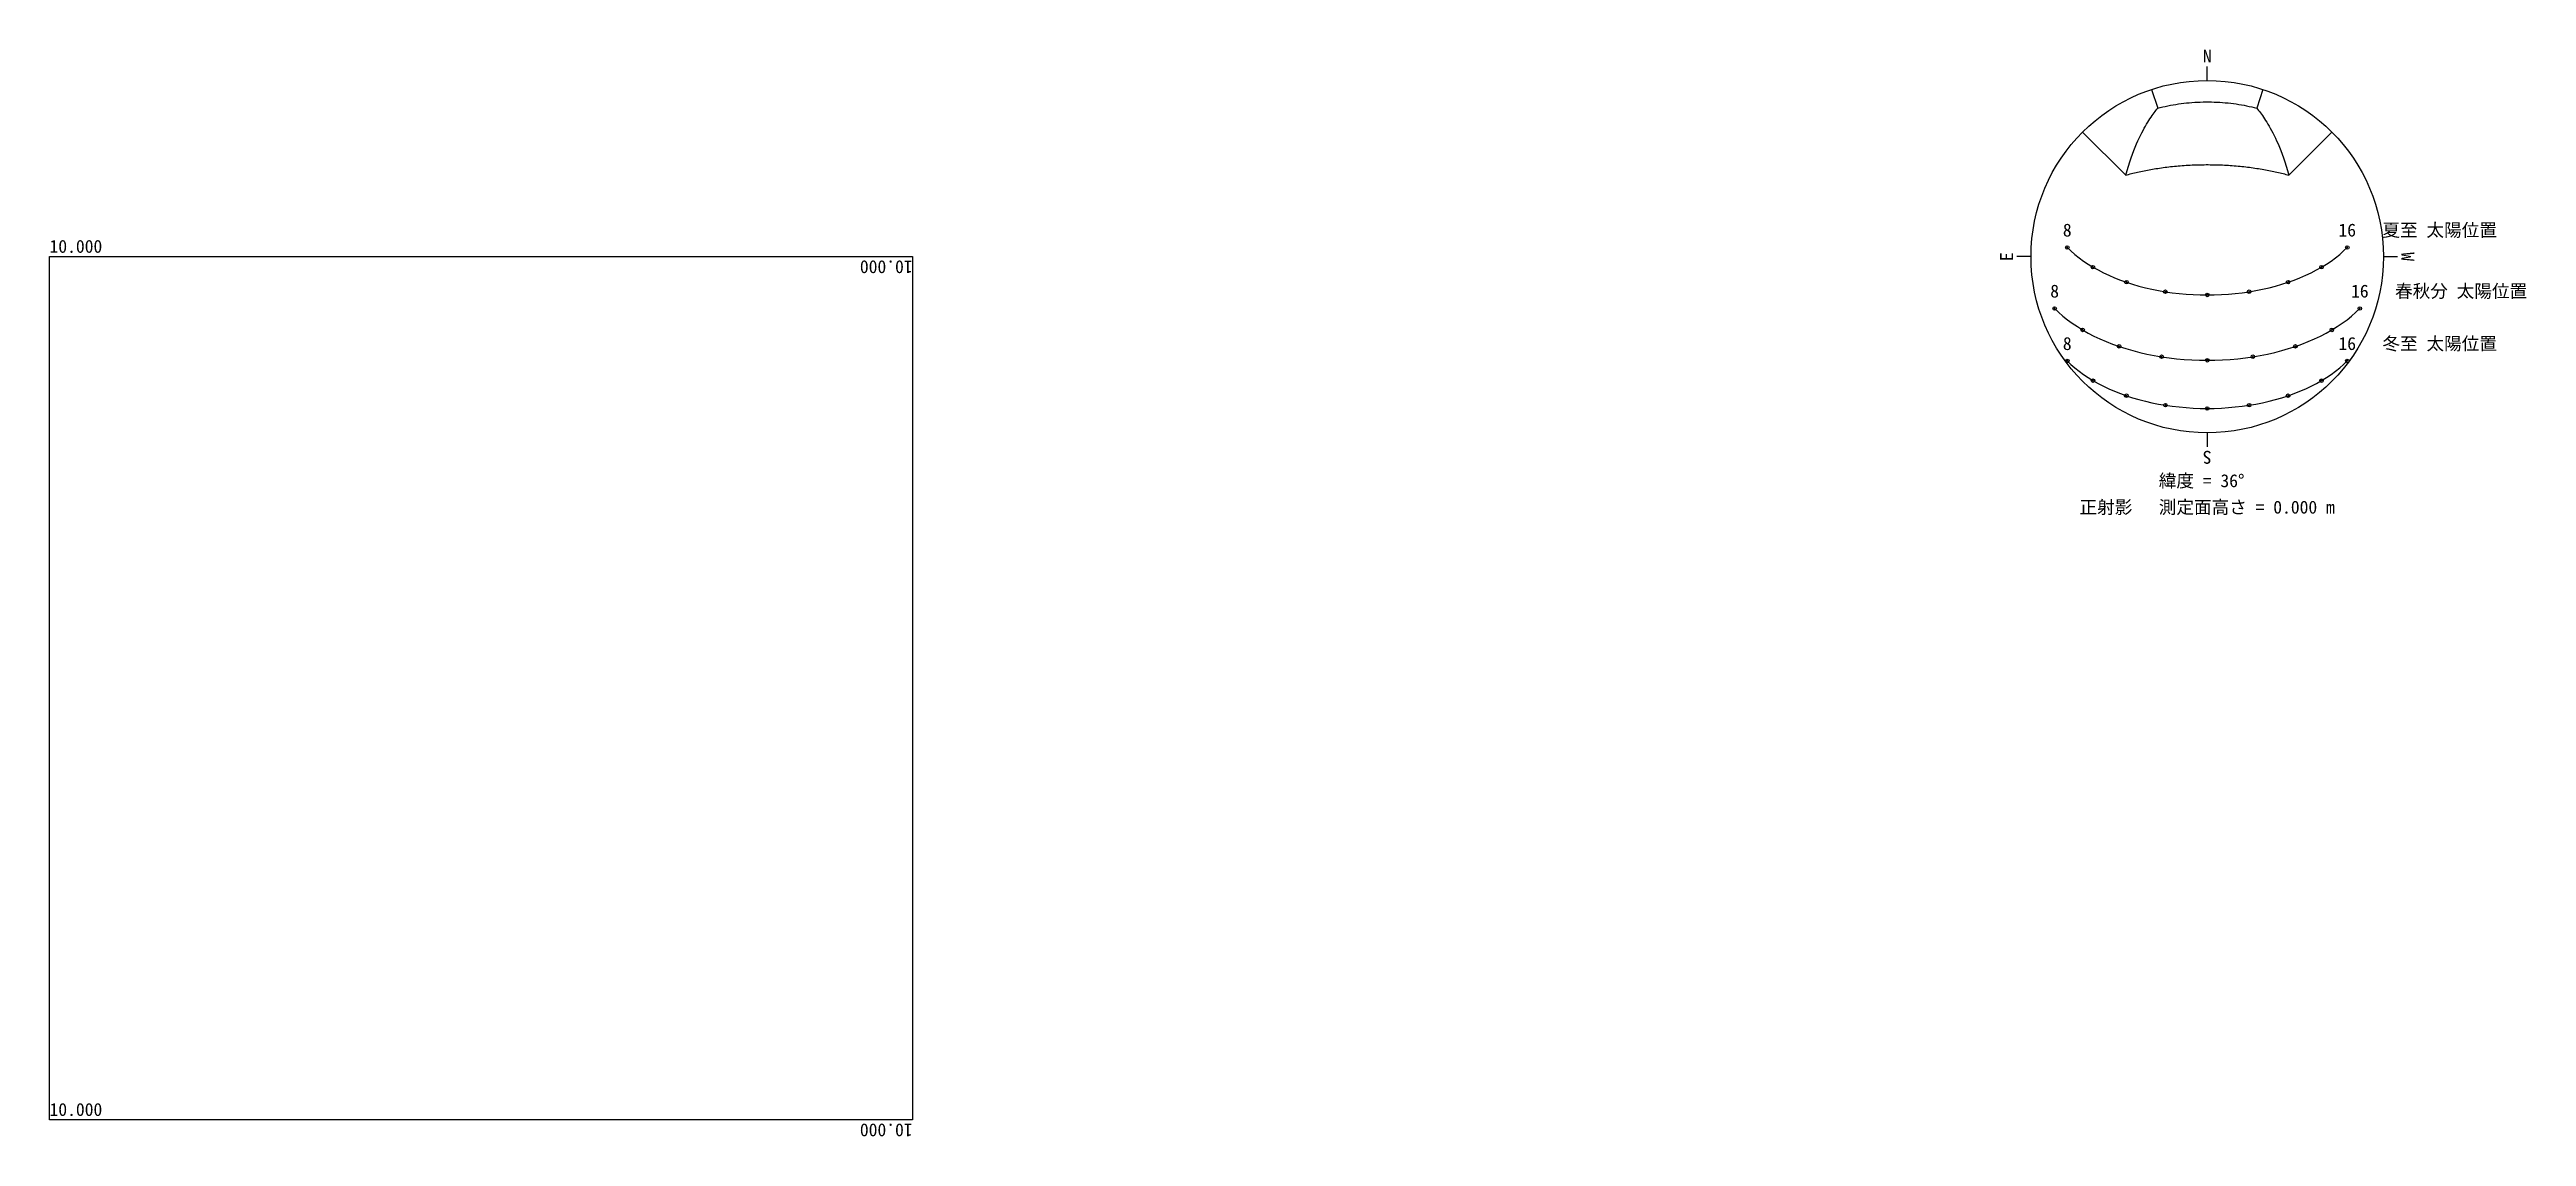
# Model space of a CAD drawing. Units: millimetres at full size, sheet at 1:100. Extents: x -9429 to 25712, y -9848 to 5571.
import ezdxf
from ezdxf.enums import TextEntityAlignment as Align

# ---------------------------------------------------------------- set-up
doc = ezdxf.new("R2010")
doc.units = ezdxf.units.MM
doc.header["$LTSCALE"] = 100
doc.header["$PDMODE"] = 32
doc.header["$PDSIZE"] = 50
doc.layers.add('0-0', color=6, linetype='Continuous')
doc.styles.add('ＭＳ ゴシック', font='')
doc.styles.get('ＭＳ ゴシック').set_extended_font_data('MS Gothic')

msp = doc.modelspace()

# ---------------------------------------------------------------- linework, layer by layer
at = {"layer": '0-0', "color": 7}
for p, q in [((21183.7, 5132.7), (21183.7, 5332.7)), ((20393.1, 5004.4), (20481.3, 4739.9)), ((21974.2, 5004.4), (21886.1, 4739.9)), ((22951.4, 4400.4), (22340.8, 3789.8)), ((18683.7, 2632.7), (18483.7, 2632.7)), ((23683.7, 2632.7), (23883.7, 2632.7)), ((21183.7, 132.7), (21183.7, -67.3))]:
    msp.add_line(p, q, dxfattribs=at)
for points in [[(20026.5, 3789.8), (20045.1, 3855.5), (20064.1, 3918.1), (20083.3, 3977.6), (20102.6, 4034), (20122.1, 4087.4), (20141.5, 4138), (20160.8, 4185.9), (20180, 4231.1), (20199, 4273.8), (20217.7, 4314.2), (20236.1, 4352.2), (20254.3, 4388.2), (20272.1, 4422.1), (20289.5, 4454.1), (20306.6, 4484.3), (20323.3, 4512.8), (20339.6, 4539.7), (20355.5, 4565.1), (20371, 4589.1), (20386.1, 4611.8), (20400.8, 4633.2), (20415.2, 4653.5), (20429.1, 4672.7), (20442.7, 4690.9), (20455.9, 4708.1), (20468.8, 4724.4), (20481.3, 4739.9)], [(20481.3, 4739.9), (20516.5, 4748.7), (20552.1, 4757.1), (20588.1, 4765.1), (20624.6, 4772.7), (20661.4, 4779.9), (20698.6, 4786.6), (20736.1, 4792.8), (20773.9, 4798.6), (20812, 4803.9), (20850.4, 4808.7), (20889, 4813), (20927.9, 4816.8), (20966.9, 4820.1), (21006.1, 4822.8), (21045.4, 4825), (21084.8, 4826.6), (21124.3, 4827.7), (21163.9, 4828.3), (21203.5, 4828.3), (21243, 4827.7), (21282.5, 4826.6), (21321.9, 4825), (21361.3, 4822.8), (21400.4, 4820.1), (21439.5, 4816.8), (21478.3, 4813), (21516.9, 4808.7), (21555.3, 4803.9), (21593.5, 4798.6), (21631.3, 4792.8), (21668.8, 4786.6), (21706, 4779.9), (21742.8, 4772.7), (21779.2, 4765.1), (21815.3, 4757.1), (21850.9, 4748.7), (21886.1, 4739.9)], [(21886.1, 4739.9), (21898.6, 4724.4), (21911.4, 4708.1), (21924.6, 4690.9), (21938.2, 4672.7), (21952.2, 4653.5), (21966.5, 4633.2), (21981.2, 4611.8), (21996.3, 4589.1), (22011.9, 4565.1), (22027.8, 4539.7), (22044.1, 4512.8), (22060.8, 4484.3), (22077.8, 4454.1), (22095.3, 4422.1), (22113.1, 4388.2), (22131.2, 4352.2), (22149.7, 4314.2), (22168.4, 4273.8), (22187.4, 4231.1), (22206.5, 4185.9), (22225.9, 4138), (22245.3, 4087.4), (22264.7, 4034), (22284.1, 3977.6), (22303.3, 3918.1), (22322.2, 3855.5), (22340.8, 3789.8)], [(19415.9, 4400.4), (20026.5, 3789.8), (20046.7, 3795.2), (20067.1, 3800.6), (20087.8, 3805.9), (20108.7, 3811.2), (20130, 3816.4), (20151.5, 3821.6), (20173.3, 3826.7), (20195.4, 3831.7), (20217.8, 3836.7), (20240.5, 3841.6), (20263.4, 3846.4), (20286.6, 3851.1), (20310, 3855.7), (20333.8, 3860.3), (20357.8, 3864.7), (20382, 3869.1), (20406.5, 3873.4), (20431.3, 3877.5), (20456.3, 3881.6), (20481.5, 3885.5), (20507, 3889.3), (20532.7, 3893), (20558.7, 3896.6), (20584.8, 3900), (20611.2, 3903.3), (20637.7, 3906.5), (20664.5, 3909.6), (20691.4, 3912.5), (20718.6, 3915.2), (20745.9, 3917.9), (20773.3, 3920.3), (20800.9, 3922.6), (20828.7, 3924.8), (20856.6, 3926.8), (20884.6, 3928.7), (20912.7, 3930.3), (20941, 3931.9), (20969.3, 3933.2)], [(20969.3, 3933.2), (20997.7, 3934.4), (21026.2, 3935.4), (21054.7, 3936.3), (21083.3, 3937), (21112, 3937.5), (21140.6, 3937.8), (21169.3, 3938), (21198, 3938), (21226.7, 3937.8), (21255.4, 3937.5), (21284, 3937), (21312.6, 3936.3), (21341.2, 3935.4), (21369.6, 3934.4), (21398.1, 3933.2), (21426.4, 3931.9), (21454.6, 3930.3), (21482.8, 3928.7), (21510.8, 3926.8), (21538.7, 3924.8), (21566.4, 3922.6), (21594, 3920.3), (21621.5, 3917.9), (21648.8, 3915.2), (21675.9, 3912.5), (21702.9, 3909.6), (21729.6, 3906.5), (21756.2, 3903.3), (21782.5, 3900), (21808.7, 3896.6), (21834.6, 3893), (21860.3, 3889.3), (21885.8, 3885.5), (21911.1, 3881.6), (21936.1, 3877.5), (21960.8, 3873.4), (21985.3, 3869.1), (22009.6, 3864.7), (22033.6, 3860.3)], [(22033.6, 3860.3), (22057.3, 3855.7), (22080.8, 3851.1), (22104, 3846.4), (22126.9, 3841.6), (22149.5, 3836.7), (22171.9, 3831.7), (22194, 3826.7), (22215.8, 3821.6), (22237.4, 3816.4), (22258.6, 3811.2), (22279.6, 3805.9), (22300.3, 3800.6), (22320.7, 3795.2), (22340.8, 3789.8)]]:
    msp.add_lwpolyline(points, dxfattribs=at)
msp.add_lwpolyline([(-9428.6, 2632.7), (2816.3, 2632.7), (2816.3, -9612.2), (-9428.6, -9612.2)], close=True, dxfattribs=at)
at = {"layer": '0-0'}
for points in [[(19197.4, 2763.5), (19249.3, 2713.2), (19304.9, 2664.3), (19364.1, 2616.9), (19426.7, 2571), (19492.7, 2526.8), (19561.9, 2484.3)], [(19561.9, 2484.3), (19634.2, 2443.6), (19709.4, 2404.8), (19787.5, 2368), (19868.2, 2333.2), (19951.4, 2300.5), (20036.9, 2270)], [(22330.4, 2270), (22416, 2300.5), (22499.2, 2333.2), (22579.9, 2368), (22657.9, 2404.8), (22733.2, 2443.6), (22805.4, 2484.3)], [(22805.4, 2484.3), (22874.6, 2526.8), (22940.6, 2571), (23003.2, 2616.9), (23062.4, 2664.3), (23118, 2713.2), (23169.9, 2763.5)], [(20036.9, 2270), (20124.6, 2241.7), (20214.4, 2215.7), (20306, 2192), (20399.2, 2170.7), (20494, 2151.8), (20590.1, 2135.4)], [(20590.1, 2135.4), (20687.3, 2121.4), (20785.4, 2109.9), (20884.3, 2101), (20983.8, 2094.6), (21083.6, 2090.7), (21183.7, 2089.4)], [(21183.7, 2089.4), (21283.7, 2090.7), (21383.6, 2094.6), (21483, 2101), (21581.9, 2109.9), (21680.1, 2121.4), (21777.3, 2135.4)], [(21777.3, 2135.4), (21873.3, 2151.8), (21968.1, 2170.7), (22061.4, 2192), (22153, 2215.7), (22242.7, 2241.7), (22330.4, 2270)], [(19018.6, 1897.9), (19075.2, 1843.1), (19135.8, 1789.8), (19200.3, 1738.1), (19268.6, 1688.1), (19340.5, 1639.9), (19415.9, 1593.6)], [(22951.4, 1593.6), (23026.9, 1639.9), (23098.8, 1688.1), (23167.1, 1738.1), (23231.6, 1789.8), (23292.2, 1843.1), (23348.7, 1897.9)], [(19415.9, 1593.6), (19494.7, 1549.3), (19576.7, 1507), (19661.8, 1466.8), (19749.7, 1428.9), (19840.4, 1393.3), (19933.7, 1360.1)], [(22433.7, 1360.1), (22526.9, 1393.3), (22617.6, 1428.9), (22705.6, 1466.8), (22790.6, 1507), (22872.6, 1549.3), (22951.4, 1593.6)], [(19197.4, 1153.7), (19249.3, 1103.5), (19304.9, 1054.5), (19364.1, 1007.1), (19426.7, 961.2), (19492.7, 917), (19561.9, 874.5)], [(19933.7, 1360.1), (20029.3, 1329.2), (20127.1, 1300.9), (20227, 1275), (20328.6, 1251.8), (20431.9, 1231.2), (20536.6, 1213.3)], [(20536.6, 1213.3), (20642.6, 1198), (20749.6, 1185.5), (20857.4, 1175.8), (20965.8, 1168.8), (21074.6, 1164.6), (21183.7, 1163.2)], [(21183.7, 1163.2), (21292.7, 1164.6), (21401.6, 1168.8), (21510, 1175.8), (21617.8, 1185.5), (21724.8, 1198), (21830.7, 1213.3)], [(21830.7, 1213.3), (21935.4, 1231.2), (22038.7, 1251.8), (22140.4, 1275), (22240.2, 1300.9), (22338, 1329.2), (22433.7, 1360.1)], [(22805.4, 874.5), (22874.6, 917), (22940.6, 961.2), (23003.2, 1007.1), (23062.4, 1054.5), (23118, 1103.5), (23169.9, 1153.7)], [(19561.9, 874.5), (19634.2, 833.9), (19709.4, 795.1), (19787.5, 758.3), (19868.2, 723.5), (19951.4, 690.8), (20036.9, 660.3)], [(22330.4, 660.3), (22416, 690.8), (22499.2, 723.5), (22579.9, 758.3), (22657.9, 795.1), (22733.2, 833.9), (22805.4, 874.5)], [(20036.9, 660.3), (20124.6, 632), (20214.4, 606), (20306, 582.3), (20399.2, 561), (20494, 542.1), (20590.1, 525.6)], [(20590.1, 525.6), (20687.3, 511.6), (20785.4, 500.2), (20884.3, 491.2), (20983.8, 484.8), (21083.6, 481), (21183.7, 479.7)], [(21183.7, 479.7), (21283.7, 481), (21383.6, 484.8), (21483, 491.2), (21581.9, 500.2), (21680.1, 511.6), (21777.3, 525.6)], [(21777.3, 525.6), (21873.3, 542.1), (21968.1, 561), (22061.4, 582.3), (22153, 606), (22242.7, 632), (22330.4, 660.3)]]:
    msp.add_lwpolyline(points, dxfattribs=at)
at = {"layer": '0-0', "color": 7}
msp.add_circle((21183.7, 2632.7), 2500, dxfattribs=at)
at = {"layer": '0-0'}
for p in [(19197.4, 2763.5), (19561.9, 2484.3), (22805.4, 2484.3), (23169.9, 2763.5), (20036.9, 2270), (20590.1, 2135.4), (21183.7, 2089.4), (21777.3, 2135.4), (22330.4, 2270), (19018.6, 1897.9), (23348.7, 1897.9), (19415.9, 1593.6), (22951.4, 1593.6), (19197.4, 1153.7), (19933.7, 1360.1), (20536.6, 1213.3), (21183.7, 1163.2), (21830.7, 1213.3), (22433.7, 1360.1), (23169.9, 1153.7), (19561.9, 874.5), (22805.4, 874.5), (20036.9, 660.3), (20590.1, 525.6), (21183.7, 479.7), (21777.3, 525.6), (22330.4, 660.3)]:
    msp.add_point(p, dxfattribs=at)

# ---------------------------------------------------------------- texts
at = {"layer": '0-0', "color": 4, "style": 'ＭＳ ゴシック'}
for s, p in [('N', (21121.2, 5332.7)), ('8', (19134.9, 2863.5)), ('16 \u3000夏至 太陽位置', (23044.9, 2863.5)), ('8', (18956.1, 1997.9)), ('16 \u3000春秋分 太陽位置', (23223.7, 1997.9)), ('8', (19134.9, 1253.7)), ('16 \u3000冬至 太陽位置', (23044.9, 1253.7)), ('緯度 = 36°', (20496.2, -692.3)), ('正射影 \u3000測定面高さ = 0.000 m', (19371.2, -1067.3))]:
    msp.add_text(s, height=183.3, dxfattribs=at).set_placement(p, align=Align.BOTTOM_LEFT)
at = {"layer": '0-0', "color": 2, "style": 'ＭＳ ゴシック'}
for p in [(-9428.6, 2632.7), (-9428.6, -9612.2)]:
    msp.add_text('10.000', height=183.3, dxfattribs=at).set_placement(p, align=Align.BOTTOM_LEFT)
for p in [(2816.3, 2632.7), (2816.3, -9612.2)]:
    msp.add_text('10.000', height=183.3, rotation=180, dxfattribs=at).set_placement(p, align=Align.BOTTOM_LEFT)
at = {"layer": '0-0', "color": 4, "style": 'ＭＳ ゴシック'}
for s, rotation, p in [('E', 90, (18483.7, 2570.2)), ('W', 270, (23883.7, 2695.2)), ('S', 180, (21246.2, -67.3))]:
    msp.add_text(s, height=183.3, rotation=rotation, dxfattribs=at).set_placement(p, align=Align.BOTTOM_LEFT)

doc.saveas('drawing.dxf')
